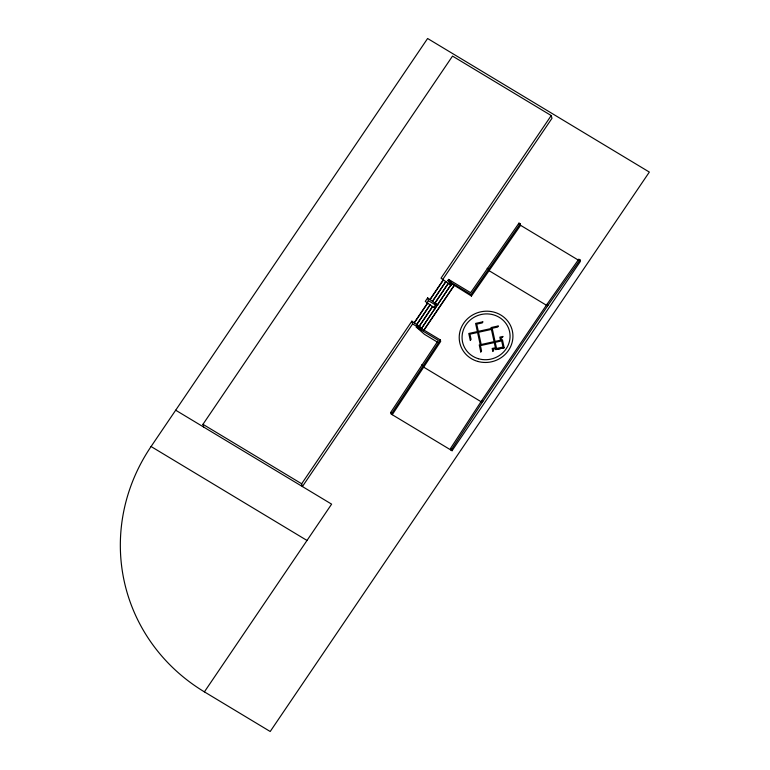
<?xml version="1.0" encoding="UTF-8"?>
<svg xmlns="http://www.w3.org/2000/svg" width="770" height="770" viewBox="0 0 770 770"><rect width="100%" height="100%" fill="white"/><g stroke="black" fill="none" stroke-linecap="round" stroke-linejoin="round"><path stroke-width="1.16" d="M390.64 412.508L438.322 340.359L416.291 327.086L417.08 325.922L440.305 339.917L440.7 341.399L392.238 414.703L391.843 413.23L390.64 412.508L391.035 413.981L452.057 450.739L580.397 261.367L580.012 259.885L578.809 259.163L546.979 304.342L481.606 400.785L450.46 448.544L450.854 450.026M391.843 413.23L440.305 339.917M452.057 450.739L451.663 449.266L482.809 401.507L548.173 305.055L580.012 259.885M151.074 446.523L427.61 38.5L649.341 172.076L270.203 731.5L204.397 691.864A187.293 177.504 -14.9 0 1 151.074 446.523L307.009 540.463M203.703 427.09L202.962 424.318L452.529 56.095L551.224 115.558L551.965 118.32L442.423 279.953M411.883 321.157L412.614 323.929L302.398 486.553L301.667 483.781L411.883 321.157L422.066 328.482M437.841 305.218L427.648 297.884L425.261 301.407L435.454 308.741M551.224 115.558L441.008 278.182L451.201 285.506M426.599 303.293L428.389 300.656L427.648 297.884M414.27 322.601L427.658 302.851M430.045 299.328L443.405 279.616M414.356 322.89L427.735 303.149M430.122 299.626L443.481 279.914M416.743 324.334L430.132 304.593M432.519 301.07L445.878 281.358M416.82 324.632L430.209 304.882M432.596 301.359L445.955 281.656M452.009 284.303L447.803 280.578L448.592 279.423L470.624 292.696L518.99 223.127L520.193 223.849L520.578 225.321L578.174 260.019M419.217 326.076L432.596 306.325M434.992 302.803L448.342 283.091M419.294 326.364L432.682 306.624M435.069 303.101L448.419 283.389M420.487 327.086L419.708 328.251L417.08 325.922M433.876 307.346L436.263 303.823M449.622 284.111L450.431 282.908L471.433 296.055L520.578 225.321M451.634 283.63L420.978 329.271L451.711 283.928M423.375 330.705L454.098 285.362M424.116 330.022L454.185 285.66M471.433 296.055L471.038 294.573L520.193 223.849M204.397 691.864L331.62 504.148L175.685 410.208M480.788 351.977L481.548 350.841L480.413 345.624L494.273 342.573L495.399 347.771L492.174 348.454L492.848 351.534L493.609 350.379L493.339 349.156L495.601 348.685L495.803 349.599L504.177 347.742L502.444 339.772L501.472 339.984L501.01 337.847L502.3 337.578L503.06 336.423L499.846 337.144L500.51 340.225L495.033 341.418L492.174 328.27L497.661 327.077L498.421 325.922L491.01 327.568L491.212 328.511L478.324 331.35L476.755 324.122L482.232 322.928L482.992 321.773L475.591 323.419L477.371 331.591L468.776 333.477L470.306 340.523L471.067 339.368L469.941 334.18L477.564 332.486L480.22 344.729L479.248 344.922L480.778 351.948M495.235 342.332L501.674 340.898L503.012 347.039L496.563 348.444L495.235 342.352M495.793 349.58L504.177 347.742M487.16 268.297L488.353 269.019M546.979 304.342L548.173 305.055M488.748 270.501L547.374 305.815M447.803 280.578L471.038 294.573M428.389 300.656L436.369 305.459M412.614 323.929L417.6 326.932M438.092 342.544L424.501 334.353L416.291 327.086M421.787 364.749L422.99 365.471M481.606 400.785L482.809 401.507M423.385 366.953L482.001 402.267M450.46 448.544L451.663 449.266M202.962 424.318L301.667 483.781M448.592 279.423L451.056 281.599M518.99 223.127L519.384 224.609M491.414 329.425L478.526 332.265L481.192 344.517L494.071 341.649L491.414 329.425M477.612 361.38A26.96 25.554 -14.9 0 0 512.387 330.985A26.96 25.554 -14.9 0 0 468.208 318.135A26.96 25.554 -14.9 0 0 477.612 361.38M478.507 358.743A24.091 22.831 -14.9 0 0 509.576 331.581A24.091 22.831 -14.9 0 0 470.104 320.099A24.091 22.831 -14.9 0 0 478.507 358.743"/></g></svg>
